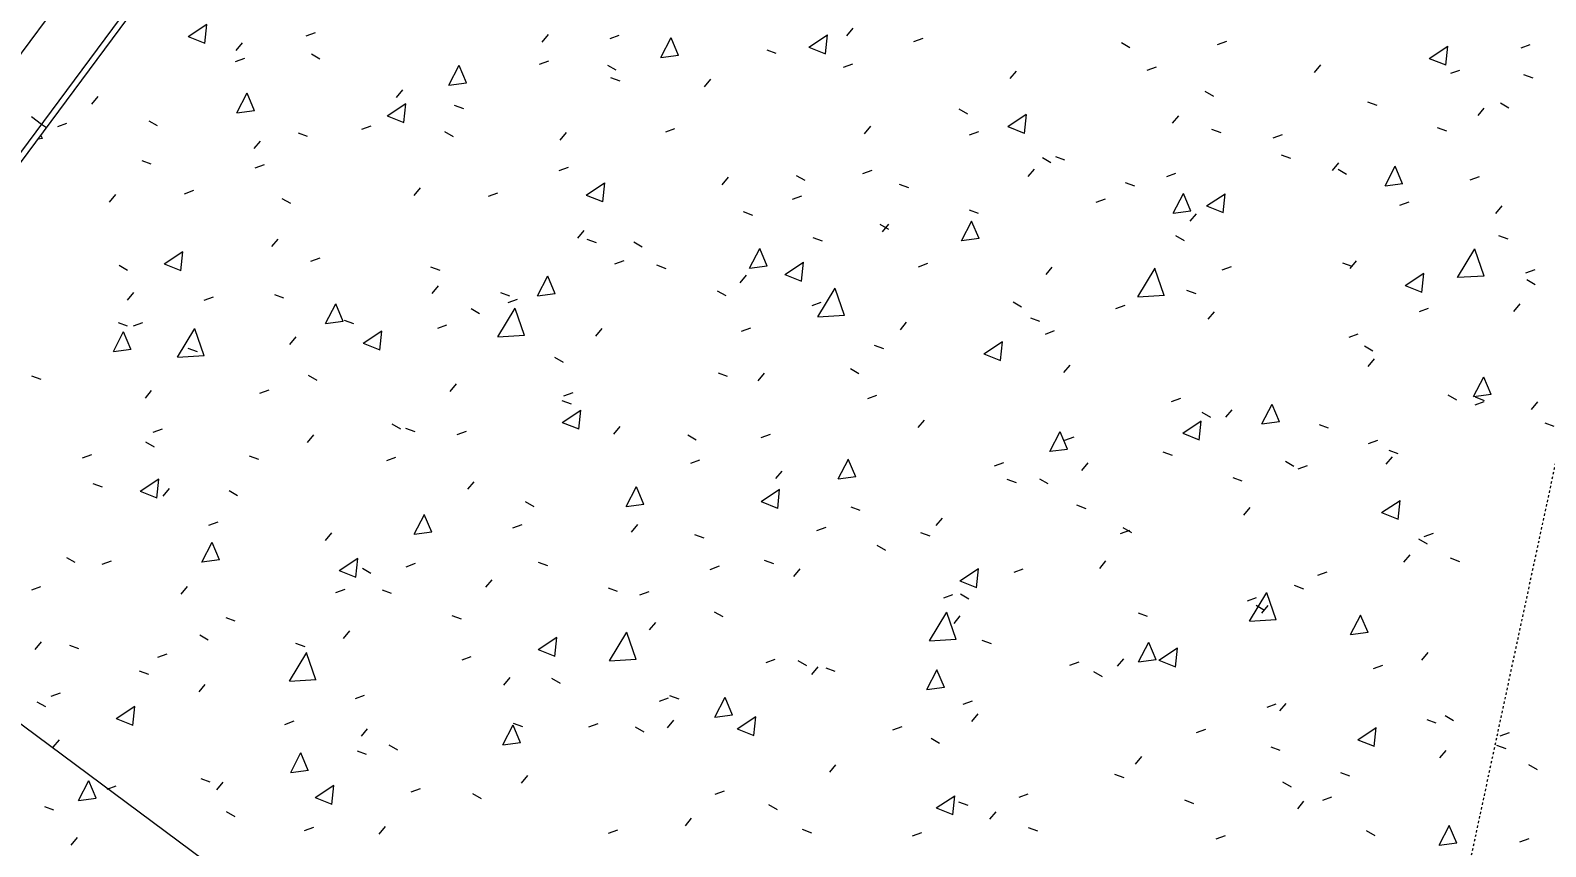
# Model space of a CAD drawing. Header units: centimetres. Extents: x -4512 to 25286, y -2765 to 13485.
# Drawn here: x 21357.7 to 21422.3, y 11009.3 to 11044.1 of the extents above; entities that cross this region are included whole.
import ezdxf

# ---------------------------------------------------------------- set-up
doc = ezdxf.new("R2010")
doc.units = ezdxf.units.CM
doc.linetypes.add('Grundgrenze', pattern=[0.9, 0.4, -0.1, 0.1, -0.1, 0.1, -0.1])
doc.linetypes.add('Verdeckt 0_5', pattern=[0.10584, 0.05292, -0.05292])
for name, color, linetype, lineweight in [('A-ANNO-DIMS', 7, 'Continuous', 5), ('A-ANNO-DIMS-50', 7, 'Continuous', 5), ('A-FLOR', 7, 'Continuous', 9), ('A-FLOR-PATT', 7, 'Continuous', 9), ('Q-SPCQ', 7, 'Continuous', 9)]:
    doc.layers.add(name, color=color, linetype=linetype, lineweight=lineweight)
doc.layers.add('A-DETL', color=251, linetype='Continuous', lineweight=9, true_color=0x4f4f4f)
doc.layers.add('C-PROP-LINE', color=96, linetype='Grundgrenze', lineweight=25, true_color=0x008000)
doc.styles.add('Arial Unicode MS_3', font='ARIALUNI.ttf', dxfattribs={"width": 0.8, "height": 9})
doc.dimstyles.new('M_1_100', dxfattribs={"dimscale": 30.48, "dimtxt": 9.052604, "dimasz": 0.098425, "dimexe": 0.246063, "dimexo": 0.0625, "dimgap": 0.032808, "dimtad": 1, "dimdec": 1, "dimrnd": 0.5, "dimdsep": 46, "dimtxsty": 'Arial Unicode MS_3', "dimblk1": 'OBLIQUE', "dimblk2": 'OBLIQUE', "dimsah": 1, "dimcen": 0.09, "dimazin": 0, "dimtfac": 1, "dimtdec": 4, "dimtix": 1, "dimtmove": 0, "dimatfit": 3, "dimfxl": 0.246063, "dimfxlon": 1, "dimtvp": 1, "dimtolj": 1, "dimtzin": 0, "dimlwd": 13, "dimlwe": 13, "dimarcsym": 2})

# ---------------------------------------------------------------- blocks, each defined once
blk = doc.blocks.new('HNP_M5_Solarpaneel_parametrisch ohne Füße - HNP_Solarpaneel_1134x1762-7903408-DD - FOK AF 300')
at = {"layer": 'Q-SPCQ', "lineweight": 5, "true_color": 0xe0e0e0}
h = blk.add_hatch(dxfattribs=at)
h.set_pattern_fill('FP_2', color=254, style=0, pattern_type=2)
h.set_pattern_definition([(180, (88.1, 113.27), (0, -0.3473), []), (270, (88.1, 113.27), (20, 1e-15), [])])
h.paths.add_polyline_path([(176.2, 113.4), (0, 113.4), (0.034, 113.14), (176.2, 113.14)])
h = blk.add_hatch(dxfattribs=at)
h.set_pattern_fill('FP_3', color=254, style=0, pattern_type=2)
h.set_pattern_definition([(0, (88.1, 56.44), (0, 1.97), []), (90, (88.1, 56.44), (-20, 1e-15), [])])
h.paths.add_polyline_path([(176.2, 113.14), (0, 113.14), (0, -0.26), (176.2, -0.26), (176.2, 112.602)])
h.paths.add_polyline_path([(175.654, 112.602), (175.654, 0.277), (0.546, 0.277), (0.592, 112.602), (175.124, 112.602)])
h.paths.add_polyline_path([(170.09, 106.753), (6.11, 106.753), (6.11, 5.387), (170.09, 5.387), (170.09, 102.111)])
at = {"layer": 'Q-SPCQ', "lineweight": 5}
for p, q in [((176.2, 113.4), (0, 113.4)), ((176.2, 113.4), (0, 113.4)), ((0, 113.14), (176.2, 113.14)), ((174.319, 110.65), (1.881, 110.65))]:
    blk.add_line(p, q, dxfattribs=at)
blk = doc.blocks.new('FP_53-DD - FOK AF 300')
at = {"layer": 'A-FLOR-PATT', "color": 8, "lineweight": 5, "true_color": 0x787878}
for p, q in [((34687.847, 11043.837), (34688.639, 11044.363)), ((34688.554, 11043.544), (34688.64, 11044.352)), ((34715.918, 11043.871), (34716.187, 11044.192)), ((34687.847, 11043.837), (34688.554, 11043.555)), ((34689.897, 11043.239), (34690.166, 11043.561)), ((34692.876, 11043.866), (34693.269, 11044.01)), ((34702.941, 11043.596), (34703.21, 11043.917)), ((34705.831, 11043.75), (34706.223, 11043.893)), ((34708, 11042.946), (34708.439, 11043.793)), ((34708.751, 11043.034), (34708.437, 11043.783)), ((34714.306, 11043.388), (34715.098, 11043.914)), ((34715.013, 11043.094), (34715.098, 11043.902)), ((34718.779, 11043.627), (34719.172, 11043.769)), ((34727.625, 11043.587), (34727.987, 11043.376)), ((34731.723, 11043.495), (34732.115, 11043.638)), ((34740.742, 11042.907), (34741.532, 11043.431)), ((34744.66, 11043.356), (34745.052, 11043.498)), ((34689.871, 11042.77), (34690.264, 11042.913)), ((34693.101, 11043.093), (34693.463, 11042.882)), ((34702.827, 11042.656), (34703.22, 11042.799)), ((34708, 11042.948), (34708.753, 11043.046)), ((34712.508, 11043.265), (34712.901, 11043.121)), ((34714.306, 11043.388), (34715.013, 11043.106)), ((34740.742, 11042.907), (34741.447, 11042.624)), ((34741.448, 11042.612), (34741.533, 11043.419)), ((34698.964, 11041.767), (34699.403, 11042.615)), ((34699.715, 11041.856), (34699.401, 11042.604)), ((34705.714, 11042.622), (34706.075, 11042.411)), ((34715.777, 11042.534), (34716.17, 11042.677)), ((34722.889, 11042.041), (34723.157, 11042.363)), ((34728.722, 11042.405), (34729.114, 11042.547)), ((34735.857, 11042.305), (34736.125, 11042.626)), ((34741.661, 11042.268), (34742.053, 11042.41)), ((34744.766, 11042.223), (34745.158, 11042.078)), ((34696.726, 11041.242), (34696.995, 11041.564)), ((34698.964, 11041.769), (34699.717, 11041.868)), ((34705.851, 11042.089), (34706.243, 11041.945)), ((34709.853, 11041.697), (34710.122, 11042.018)), ((34731.184, 11041.505), (34731.546, 11041.293)), ((34683.74, 11040.954), (34684.009, 11041.276)), ((34689.925, 11040.585), (34690.364, 11041.432)), ((34690.677, 11040.673), (34690.362, 11041.422)), ((34696.328, 11040.46), (34697.12, 11040.986)), ((34697.034, 11040.166), (34697.12, 11040.974)), ((34699.191, 11040.911), (34699.584, 11040.767)), ((34738.116, 11041.058), (34738.508, 11040.913)), ((34743.78, 11041.012), (34744.141, 11040.8)), ((34686.164, 11040.249), (34686.526, 11040.038)), ((34689.925, 11040.586), (34690.678, 11040.685)), ((34696.328, 11040.46), (34697.034, 11040.178)), ((34720.697, 11040.755), (34721.059, 11040.544)), ((34722.78, 11040.002), (34723.571, 11040.527)), ((34723.487, 11039.708), (34723.572, 11040.515)), ((34729.796, 11040.137), (34730.065, 11040.458)), ((34742.823, 11040.469), (34743.091, 11040.79)), ((34681.635, 11039.487), (34681.571, 11039.638)), ((34682.288, 11040.002), (34682.681, 11040.146)), ((34692.531, 11039.731), (34692.923, 11039.586)), ((34695.248, 11039.894), (34695.641, 11040.037)), ((34698.779, 11039.782), (34699.141, 11039.571)), ((34703.701, 11039.418), (34703.97, 11039.74)), ((34708.202, 11039.777), (34708.594, 11039.92)), ((34716.679, 11039.694), (34716.947, 11040.015)), ((34721.15, 11039.653), (34721.543, 11039.795)), ((34722.78, 11040.002), (34723.486, 11039.72)), ((34731.464, 11039.89), (34731.857, 11039.745)), ((34734.093, 11039.52), (34734.485, 11039.663)), ((34741.086, 11039.958), (34741.478, 11039.812)), ((34681.449, 11039.474), (34681.637, 11039.499)), ((34690.657, 11039.061), (34690.925, 11039.383)), ((34685.868, 11038.548), (34686.261, 11038.404)), ((34690.702, 11038.235), (34691.094, 11038.379)), ((34703.658, 11038.122), (34704.051, 11038.265)), ((34724.257, 11038.674), (34724.619, 11038.463)), ((34724.811, 11038.72), (34725.204, 11038.575)), ((34734.435, 11038.791), (34734.827, 11038.646)), ((34736.618, 11038.128), (34736.886, 11038.449)), ((34738.86, 11037.472), (34739.298, 11038.317)), ((34739.61, 11037.558), (34739.296, 11038.307)), ((34710.614, 11037.52), (34710.882, 11037.841)), ((34713.767, 11037.92), (34714.129, 11037.709)), ((34716.609, 11038.001), (34717.001, 11038.143)), ((34723.649, 11037.865), (34723.917, 11038.186)), ((34727.783, 11037.622), (34728.175, 11037.477)), ((34729.554, 11037.872), (34729.946, 11038.014)), ((34736.856, 11038.186), (34737.218, 11037.974)), ((34742.493, 11037.735), (34742.885, 11037.877)), ((34684.5, 11036.777), (34684.769, 11037.099)), ((34687.696, 11037.139), (34688.089, 11037.282)), ((34697.486, 11037.065), (34697.755, 11037.386)), ((34700.654, 11037.027), (34701.047, 11037.171)), ((34704.807, 11037.08), (34705.598, 11037.606)), ((34704.807, 11037.081), (34705.513, 11036.799)), ((34705.514, 11036.787), (34705.599, 11037.595)), ((34713.606, 11036.908), (34713.999, 11037.051)), ((34718.157, 11037.548), (34718.549, 11037.403)), ((34729.834, 11036.306), (34730.272, 11037.152)), ((34730.584, 11036.393), (34730.27, 11037.142)), ((34731.253, 11036.614), (34732.044, 11037.138)), ((34731.959, 11036.319), (34732.044, 11037.126)), ((34738.86, 11037.473), (34739.612, 11037.57)), ((34691.844, 11036.94), (34692.205, 11036.729)), ((34711.5, 11036.374), (34711.893, 11036.229)), ((34721.129, 11036.451), (34721.521, 11036.306)), ((34726.553, 11036.781), (34726.945, 11036.924)), ((34729.834, 11036.308), (34730.586, 11036.405)), ((34731.253, 11036.614), (34731.959, 11036.331)), ((34739.493, 11036.646), (34739.885, 11036.788)), ((34743.584, 11036.294), (34743.852, 11036.614)), ((34717.328, 11035.841), (34717.69, 11035.63)), ((34717.439, 11035.518), (34717.708, 11035.839)), ((34720.805, 11035.136), (34721.243, 11035.983)), ((34721.555, 11035.224), (34721.241, 11035.972)), ((34730.557, 11035.961), (34730.826, 11036.282)), ((34691.417, 11034.885), (34691.686, 11035.207)), ((34704.462, 11035.242), (34704.73, 11035.563)), ((34704.842, 11035.197), (34705.235, 11035.053)), ((34706.836, 11035.083), (34707.197, 11034.872)), ((34714.473, 11035.277), (34714.865, 11035.133)), ((34720.805, 11035.138), (34721.557, 11035.236)), ((34729.931, 11035.357), (34730.292, 11035.146)), ((34743.702, 11035.359), (34744.094, 11035.214)), ((34686.821, 11034.143), (34687.613, 11034.669)), ((34687.528, 11033.85), (34687.614, 11034.658)), ((34693.075, 11034.264), (34693.467, 11034.407)), ((34711.773, 11033.963), (34712.211, 11034.809)), ((34712.523, 11034.05), (34712.209, 11034.799)), ((34741.946, 11033.573), (34742.685, 11034.794)), ((34743.079, 11033.629), (34742.682, 11034.781)), ((34684.906, 11034.094), (34685.268, 11033.884)), ((34686.821, 11034.143), (34687.528, 11033.862)), ((34698.182, 11034.018), (34698.575, 11033.874)), ((34706.031, 11034.15), (34706.423, 11034.293)), ((34707.815, 11034.102), (34708.208, 11033.957)), ((34711.772, 11033.964), (34712.525, 11034.062)), ((34713.284, 11033.699), (34714.076, 11034.225)), ((34713.991, 11033.406), (34714.076, 11034.213)), ((34718.981, 11034.028), (34719.373, 11034.171)), ((34724.41, 11033.689), (34724.679, 11034.01)), ((34728.318, 11032.736), (34729.058, 11033.958)), ((34729.451, 11032.793), (34729.055, 11033.945)), ((34731.925, 11033.898), (34732.317, 11034.041)), ((34737.052, 11034.193), (34737.444, 11034.048)), ((34737.379, 11033.953), (34737.647, 11034.274)), ((34739.724, 11033.223), (34740.514, 11033.747)), ((34740.43, 11032.929), (34740.515, 11033.736)), ((34744.863, 11033.76), (34745.255, 11033.903)), ((34698.247, 11032.889), (34698.516, 11033.21)), ((34702.737, 11032.785), (34703.176, 11033.632)), ((34703.488, 11032.873), (34703.174, 11033.621)), ((34711.375, 11033.344), (34711.643, 11033.666)), ((34713.284, 11033.699), (34713.991, 11033.417)), ((34714.684, 11031.891), (34715.424, 11033.113)), ((34715.817, 11031.949), (34715.42, 11033.1)), ((34739.724, 11033.223), (34740.43, 11032.941)), ((34741.946, 11033.574), (34743.081, 11033.644)), ((34744.904, 11033.475), (34745.265, 11033.264)), ((34685.261, 11032.601), (34685.529, 11032.922)), ((34688.528, 11032.606), (34688.921, 11032.749)), ((34691.521, 11032.837), (34691.914, 11032.693)), ((34693.699, 11031.603), (34694.138, 11032.45)), ((34701.156, 11032.924), (34701.549, 11032.779)), ((34701.486, 11032.495), (34701.879, 11032.638)), ((34702.737, 11032.787), (34703.49, 11032.885)), ((34710.398, 11033.005), (34710.759, 11032.794)), ((34714.439, 11032.376), (34714.831, 11032.518)), ((34723.004, 11032.526), (34723.365, 11032.315)), ((34728.318, 11032.738), (34729.454, 11032.808)), ((34730.4, 11033.025), (34730.792, 11032.88)), ((34694.45, 11031.692), (34694.136, 11032.44)), ((34699.902, 11032.244), (34700.264, 11032.033)), ((34701.042, 11031.036), (34701.783, 11032.259)), ((34702.176, 11031.095), (34701.78, 11032.246)), ((34714.683, 11031.892), (34715.82, 11031.963)), ((34723.746, 11031.854), (34724.138, 11031.709)), ((34727.385, 11032.249), (34727.778, 11032.391)), ((34731.319, 11031.786), (34731.587, 11032.107)), ((34740.326, 11032.114), (34740.718, 11032.257)), ((34744.346, 11032.119), (34744.614, 11032.44)), ((34684.658, 11030.417), (34685.097, 11031.264)), ((34684.858, 11031.654), (34685.251, 11031.51)), ((34685.409, 11030.506), (34685.095, 11031.254)), ((34685.522, 11031.509), (34685.915, 11031.652)), ((34687.394, 11030.173), (34688.135, 11031.396)), ((34688.529, 11030.232), (34688.132, 11031.383)), ((34693.699, 11031.605), (34694.452, 11031.704)), ((34694.496, 11031.743), (34694.888, 11031.599)), ((34695.304, 11030.769), (34696.096, 11031.295)), ((34696.011, 11030.476), (34696.096, 11031.283)), ((34698.482, 11031.4), (34698.875, 11031.543)), ((34705.223, 11031.066), (34705.491, 11031.388)), ((34711.436, 11031.283), (34711.829, 11031.426)), ((34718.201, 11031.343), (34718.469, 11031.664)), ((34724.384, 11031.158), (34724.776, 11031.301)), ((34737.327, 11031.026), (34737.719, 11031.168)), ((34684.658, 11030.419), (34685.411, 11030.518)), ((34687.833, 11030.561), (34688.226, 11030.417)), ((34692.178, 11030.709), (34692.447, 11031.031)), ((34695.304, 11030.769), (34696.011, 11030.488)), ((34701.042, 11031.038), (34702.179, 11031.109)), ((34717.091, 11030.681), (34717.483, 11030.537)), ((34721.761, 11030.316), (34722.552, 11030.841)), ((34722.467, 11030.022), (34722.552, 11030.829)), ((34737.981, 11030.65), (34738.342, 11030.438)), ((34687.394, 11030.174), (34688.532, 11030.246)), ((34703.465, 11030.167), (34703.827, 11029.956)), ((34721.761, 11030.316), (34722.467, 11030.034)), ((34738.141, 11029.779), (34738.409, 11030.1)), ((34681.169, 11029.376), (34681.562, 11029.232)), ((34692.967, 11029.401), (34693.329, 11029.191)), ((34710.434, 11029.506), (34710.827, 11029.362)), ((34712.136, 11029.169), (34712.405, 11029.491)), ((34716.075, 11029.692), (34716.436, 11029.481)), ((34725.172, 11029.514), (34725.44, 11029.836)), ((34742.633, 11028.489), (34743.071, 11029.334)), ((34743.383, 11028.576), (34743.069, 11029.324)), ((34686.022, 11028.425), (34686.291, 11028.747)), ((34690.902, 11028.636), (34691.295, 11028.779)), ((34699.009, 11028.714), (34699.277, 11029.035)), ((34703.86, 11028.524), (34704.252, 11028.667)), ((34742.633, 11028.491), (34743.385, 11028.588)), ((34703.776, 11028.329), (34704.168, 11028.184)), ((34716.812, 11028.404), (34717.204, 11028.547)), ((34729.758, 11028.277), (34730.15, 11028.419)), ((34732.081, 11027.612), (34732.349, 11027.933)), ((34733.608, 11027.325), (34734.046, 11028.17)), ((34734.358, 11027.412), (34734.044, 11028.16)), ((34741.54, 11028.568), (34741.902, 11028.357)), ((34742.698, 11028.142), (34743.09, 11028.284)), ((34742.699, 11028.474), (34743.091, 11028.329)), ((34745.108, 11027.945), (34745.376, 11028.266)), ((34696.531, 11027.326), (34696.893, 11027.115)), ((34703.786, 11027.393), (34704.577, 11027.918)), ((34703.786, 11027.393), (34704.492, 11027.111)), ((34704.493, 11027.1), (34704.578, 11027.907)), ((34718.963, 11027.168), (34719.231, 11027.489)), ((34730.235, 11026.931), (34731.026, 11027.455)), ((34730.942, 11026.637), (34731.027, 11027.444)), ((34731.056, 11027.822), (34731.418, 11027.611)), ((34733.608, 11027.326), (34734.36, 11027.424)), ((34736.048, 11027.308), (34736.44, 11027.163)), ((34745.669, 11027.375), (34746.061, 11027.23)), ((34686.355, 11026.977), (34686.748, 11027.12)), ((34692.94, 11026.534), (34693.208, 11026.856)), ((34697.115, 11027.149), (34697.508, 11027.005)), ((34699.315, 11026.868), (34699.708, 11027.011)), ((34705.985, 11026.892), (34706.253, 11027.213)), ((34709.144, 11026.856), (34709.505, 11026.645)), ((34712.269, 11026.751), (34712.662, 11026.894)), ((34724.58, 11026.156), (34725.017, 11027.002)), ((34725.33, 11026.243), (34725.015, 11026.992)), ((34725.218, 11026.627), (34725.61, 11026.77)), ((34730.235, 11026.931), (34730.942, 11026.649)), ((34738.16, 11026.495), (34738.552, 11026.637)), ((34683.349, 11025.879), (34683.742, 11026.023)), ((34686.029, 11026.557), (34686.391, 11026.346)), ((34724.579, 11026.158), (34725.332, 11026.255)), ((34729.396, 11026.139), (34729.788, 11025.994)), ((34739.019, 11026.209), (34739.411, 11026.064)), ((34690.453, 11025.968), (34690.846, 11025.823)), ((34696.311, 11025.773), (34696.704, 11025.916)), ((34709.267, 11025.658), (34709.659, 11025.801)), ((34715.548, 11024.983), (34715.986, 11025.829)), ((34716.299, 11025.071), (34715.984, 11025.819)), ((34722.216, 11025.536), (34722.609, 11025.679)), ((34725.935, 11025.341), (34726.203, 11025.662)), ((34734.616, 11025.741), (34734.978, 11025.53)), ((34735.161, 11025.406), (34735.553, 11025.548)), ((34738.904, 11025.605), (34739.172, 11025.926)), ((34683.79, 11024.784), (34684.183, 11024.64)), ((34685.798, 11024.453), (34686.591, 11024.979)), ((34686.506, 11024.161), (34686.591, 11024.968)), ((34699.771, 11024.539), (34700.04, 11024.861)), ((34712.899, 11024.995), (34713.167, 11025.316)), ((34715.548, 11024.985), (34716.301, 11025.083)), ((34722.742, 11024.968), (34723.134, 11024.823)), ((34724.129, 11024.991), (34724.491, 11024.78)), ((34732.368, 11025.041), (34732.76, 11024.896)), ((34685.798, 11024.453), (34686.506, 11024.172)), ((34686.784, 11024.251), (34687.053, 11024.572)), ((34689.595, 11024.483), (34689.956, 11024.272)), ((34706.514, 11023.807), (34706.952, 11024.653)), ((34707.264, 11023.895), (34706.95, 11024.643)), ((34712.266, 11024.015), (34713.057, 11024.54)), ((34712.973, 11023.721), (34713.057, 11024.528)), ((34738.709, 11023.544), (34739.499, 11024.068)), ((34739.415, 11023.25), (34739.5, 11024.056)), ((34697.476, 11022.626), (34697.915, 11023.472)), ((34698.227, 11022.714), (34697.912, 11023.462)), ((34702.211, 11024.018), (34702.573, 11023.807)), ((34706.513, 11023.808), (34707.266, 11023.907)), ((34712.266, 11024.015), (34712.972, 11023.733)), ((34716.086, 11023.794), (34716.479, 11023.65)), ((34725.714, 11023.871), (34726.107, 11023.726)), ((34732.844, 11023.438), (34733.112, 11023.759)), ((34738.709, 11023.544), (34739.415, 11023.261)), ((34688.73, 11023.008), (34689.123, 11023.151)), ((34701.69, 11022.899), (34702.082, 11023.042)), ((34706.747, 11022.718), (34707.016, 11023.039)), ((34714.643, 11022.781), (34715.036, 11022.924)), ((34719.726, 11022.995), (34719.994, 11023.316)), ((34727.591, 11022.656), (34727.983, 11022.799)), ((34727.691, 11022.912), (34728.052, 11022.701)), ((34688.436, 11021.441), (34688.874, 11022.288)), ((34689.187, 11021.53), (34688.872, 11022.277)), ((34693.702, 11022.36), (34693.971, 11022.682)), ((34697.476, 11022.628), (34698.229, 11022.726)), ((34709.429, 11022.619), (34709.821, 11022.474)), ((34717.201, 11022.158), (34717.562, 11021.948)), ((34719.059, 11022.698), (34719.452, 11022.554)), ((34740.291, 11022.425), (34740.652, 11022.214)), ((34740.533, 11022.524), (34740.925, 11022.666)), ((34682.657, 11021.637), (34683.019, 11021.427)), ((34684.183, 11021.349), (34684.576, 11021.492)), ((34688.435, 11021.443), (34689.189, 11021.541)), ((34694.284, 11021.082), (34695.076, 11021.608)), ((34694.991, 11020.789), (34695.076, 11021.596)), ((34712.403, 11021.524), (34712.795, 11021.379)), ((34726.698, 11021.168), (34726.966, 11021.489)), ((34739.667, 11021.432), (34739.935, 11021.753)), ((34741.638, 11021.614), (34742.03, 11021.469)), ((34694.284, 11021.082), (34694.991, 11020.801)), ((34695.276, 11021.177), (34695.638, 11020.966)), ((34697.145, 11021.242), (34697.537, 11021.385)), ((34702.77, 11021.441), (34703.163, 11021.296)), ((34710.101, 11021.128), (34710.493, 11021.271)), ((34713.662, 11020.822), (34713.93, 11021.143)), ((34720.744, 11020.635), (34721.535, 11021.159)), ((34721.451, 11020.341), (34721.536, 11021.148)), ((34723.051, 11021.006), (34723.443, 11021.149)), ((34735.995, 11020.877), (34736.387, 11021.019)), ((34681.177, 11020.251), (34681.57, 11020.395)), ((34687.546, 11020.077), (34687.815, 11020.398)), ((34694.14, 11020.147), (34694.533, 11020.29)), ((34696.109, 11020.261), (34696.502, 11020.116)), ((34700.534, 11020.366), (34700.802, 11020.687)), ((34705.744, 11020.347), (34706.137, 11020.202)), ((34707.098, 11020.035), (34707.49, 11020.178)), ((34720.744, 11020.635), (34721.451, 11020.353)), ((34734.987, 11020.447), (34735.379, 11020.302)), ((34720.049, 11019.915), (34720.442, 11020.058)), ((34720.763, 11020.081), (34721.125, 11019.87)), ((34732.995, 11019.787), (34733.387, 11019.93)), ((34733.081, 11018.923), (34733.82, 11020.143)), ((34733.367, 11019.598), (34733.728, 11019.387)), ((34733.608, 11019.266), (34733.876, 11019.587)), ((34734.214, 11018.979), (34733.816, 11020.13)), ((34689.447, 11019.078), (34689.84, 11018.934)), ((34699.084, 11019.167), (34699.477, 11019.023)), ((34710.27, 11019.323), (34710.632, 11019.112)), ((34719.447, 11018.078), (34720.186, 11019.299)), ((34720.58, 11018.136), (34720.183, 11019.286)), ((34720.489, 11018.822), (34720.757, 11019.143)), ((34728.334, 11019.277), (34728.726, 11019.132)), ((34733.081, 11018.924), (34734.216, 11018.994)), ((34737.385, 11018.348), (34737.822, 11019.193)), ((34738.135, 11018.434), (34737.82, 11019.182)), ((34688.34, 11018.334), (34688.702, 11018.123)), ((34694.465, 11018.187), (34694.734, 11018.509)), ((34702.767, 11017.709), (34703.559, 11018.235)), ((34705.806, 11017.224), (34706.546, 11018.446)), ((34706.94, 11017.283), (34706.543, 11018.433)), ((34707.511, 11018.545), (34707.779, 11018.866)), ((34737.385, 11018.349), (34738.137, 11018.446)), ((34681.328, 11017.718), (34681.597, 11018.04)), ((34682.783, 11017.894), (34683.176, 11017.75)), ((34692.423, 11017.986), (34692.816, 11017.842)), ((34702.767, 11017.709), (34703.474, 11017.428)), ((34703.475, 11017.416), (34703.559, 11018.223)), ((34719.447, 11018.079), (34720.583, 11018.15)), ((34721.68, 11018.105), (34722.072, 11017.961)), ((34728.357, 11017.18), (34728.795, 11018.025)), ((34729.108, 11017.267), (34728.793, 11018.015)), ((34729.221, 11017.252), (34730.012, 11017.777)), ((34729.928, 11016.959), (34730.012, 11017.765)), ((34686.559, 11017.381), (34686.952, 11017.525)), ((34692.159, 11016.362), (34692.899, 11017.584)), ((34693.293, 11016.421), (34692.896, 11017.571)), ((34699.52, 11017.274), (34699.913, 11017.417)), ((34705.806, 11017.226), (34706.943, 11017.297)), ((34712.476, 11017.16), (34712.868, 11017.302)), ((34713.834, 11017.247), (34714.195, 11017.036)), ((34714.425, 11016.65), (34714.694, 11016.971)), ((34725.425, 11017.037), (34725.818, 11017.18)), ((34727.462, 11016.996), (34727.73, 11017.317)), ((34728.357, 11017.182), (34729.109, 11017.279)), ((34729.221, 11017.253), (34729.928, 11016.971)), ((34738.369, 11016.907), (34738.761, 11017.049)), ((34740.431, 11017.261), (34740.699, 11017.581)), ((34685.759, 11016.802), (34686.152, 11016.658)), ((34692.159, 11016.363), (34693.296, 11016.435)), ((34701.297, 11016.193), (34701.566, 11016.515)), ((34703.338, 11016.485), (34703.7, 11016.275)), ((34715.023, 11016.931), (34715.416, 11016.787)), ((34719.327, 11016.008), (34719.764, 11016.854)), ((34720.077, 11016.096), (34719.762, 11016.844)), ((34726.441, 11016.769), (34726.802, 11016.558)), ((34682.011, 11015.721), (34682.404, 11015.865)), ((34688.31, 11015.904), (34688.578, 11016.226)), ((34694.975, 11015.618), (34695.368, 11015.761)), ((34708.366, 11015.755), (34708.758, 11015.611)), ((34710.293, 11014.832), (34710.731, 11015.678)), ((34711.044, 11014.92), (34710.729, 11015.668)), ((34719.326, 11016.01), (34720.079, 11016.108)), ((34681.402, 11015.488), (34681.764, 11015.278)), ((34684.779, 11014.767), (34685.571, 11015.294)), ((34685.486, 11014.475), (34685.571, 11015.282)), ((34707.933, 11015.506), (34708.325, 11015.649)), ((34720.885, 11015.386), (34721.277, 11015.529)), ((34733.831, 11015.259), (34734.223, 11015.401)), ((34734.372, 11015.095), (34734.64, 11015.415)), ((34684.779, 11014.767), (34685.486, 11014.487)), ((34691.97, 11014.522), (34692.363, 11014.665)), ((34701.256, 11013.653), (34701.694, 11014.499)), ((34702.007, 11013.741), (34701.692, 11014.488)), ((34701.706, 11014.576), (34702.099, 11014.432)), ((34704.929, 11014.412), (34705.322, 11014.555)), ((34706.902, 11014.41), (34707.264, 11014.2)), ((34708.275, 11014.373), (34708.543, 11014.694)), ((34710.292, 11014.834), (34711.045, 11014.932)), ((34711.25, 11014.334), (34712.041, 11014.859)), ((34711.957, 11014.041), (34712.041, 11014.848)), ((34717.883, 11014.295), (34718.275, 11014.437)), ((34721.253, 11014.65), (34721.521, 11014.971)), ((34737.697, 11013.868), (34738.487, 11014.392)), ((34738.403, 11013.575), (34738.488, 11014.381)), ((34740.638, 11014.733), (34741.03, 11014.588)), ((34741.42, 11014.895), (34741.781, 11014.684)), ((34682.092, 11013.546), (34682.36, 11013.868)), ((34695.229, 11014.015), (34695.497, 11014.336)), ((34701.256, 11013.654), (34702.009, 11013.753)), ((34711.25, 11014.334), (34711.957, 11014.053)), ((34719.513, 11013.937), (34719.875, 11013.726)), ((34730.831, 11014.169), (34731.223, 11014.312)), ((34737.697, 11013.868), (34738.403, 11013.586)), ((34743.772, 11014.036), (34744.164, 11014.178)), ((34692.216, 11012.469), (34692.655, 11013.315)), ((34692.968, 11012.557), (34692.652, 11013.305)), ((34695.045, 11013.396), (34695.438, 11013.252)), ((34696.404, 11013.645), (34696.766, 11013.435)), ((34728.226, 11012.824), (34728.494, 11013.145)), ((34733.986, 11013.565), (34734.379, 11013.421)), ((34741.196, 11013.09), (34741.464, 11013.41)), ((34743.61, 11013.635), (34744.002, 11013.49)), ((34692.216, 11012.47), (34692.969, 11012.569)), ((34715.19, 11012.478), (34715.458, 11012.799)), ((34736.959, 11012.468), (34737.351, 11012.323)), ((34744.981, 11012.816), (34745.342, 11012.604)), ((34683.173, 11011.281), (34683.612, 11012.127)), ((34683.925, 11011.37), (34683.61, 11012.117)), ((34684.388, 11011.756), (34684.781, 11011.899)), ((34688.382, 11012.213), (34688.775, 11012.069)), ((34689.074, 11011.732), (34689.342, 11012.054)), ((34693.266, 11011.399), (34694.058, 11011.925)), ((34693.974, 11011.107), (34694.058, 11011.914)), ((34697.351, 11011.651), (34697.744, 11011.794)), ((34702.061, 11012.022), (34702.33, 11012.343)), ((34727.333, 11012.395), (34727.726, 11012.251)), ((34734.496, 11012.069), (34734.858, 11011.858)), ((34683.173, 11011.282), (34683.927, 11011.382)), ((34693.266, 11011.399), (34693.974, 11011.119)), ((34699.969, 11011.572), (34700.331, 11011.361)), ((34710.309, 11011.539), (34710.701, 11011.682)), ((34719.731, 11010.957), (34720.522, 11011.482)), ((34720.438, 11010.664), (34720.522, 11011.47)), ((34720.678, 11011.223), (34721.071, 11011.078)), ((34723.26, 11011.419), (34723.652, 11011.561)), ((34730.306, 11011.299), (34730.698, 11011.154)), ((34735.137, 11010.924), (34735.405, 11011.245)), ((34736.206, 11011.29), (34736.598, 11011.433)), ((34681.718, 11011.027), (34682.111, 11010.884)), ((34689.468, 11010.802), (34689.83, 11010.592)), ((34709.039, 11010.202), (34709.307, 11010.523)), ((34712.583, 11011.103), (34712.945, 11010.892)), ((34719.731, 11010.957), (34720.437, 11010.676)), ((34722.018, 11010.48), (34722.286, 11010.8)), ((34692.806, 11009.994), (34693.199, 11010.137)), ((34695.993, 11009.843), (34696.262, 11010.165)), ((34705.765, 11009.885), (34706.158, 11010.027)), ((34714.022, 11010.048), (34714.414, 11009.904)), ((34718.719, 11009.767), (34719.111, 11009.91)), ((34723.652, 11010.128), (34724.044, 11009.983)), ((34738.058, 11009.991), (34738.42, 11009.78)), ((34741.165, 11009.375), (34741.602, 11010.219)), ((34741.915, 11009.461), (34741.6, 11010.209)), ((34682.856, 11009.374), (34683.125, 11009.696)), ((34731.667, 11009.642), (34732.059, 11009.785)), ((34741.165, 11009.376), (34741.917, 11009.473)), ((34744.609, 11009.51), (34745.001, 11009.652))]:
    blk.add_line(p, q, dxfattribs=at)
blk = doc.blocks.new('Family - ___-3356438-DD - FOK AF 300')
at = {"layer": 'C-PROP-LINE', "color": 1, "true_color": 0xff0000}
blk.add_arc((31751.085, 12946.577), 4399.161, 307.081801, 334.045003, dxfattribs=at)
blk = doc.blocks.new('Family - ___-4252337-DD - FOK AF 300')
at = {"layer": 'C-PROP-LINE', "color": 5, "lineweight": 35, "true_color": 0x0000ff}
blk.add_arc((31751.085, 12946.577), 4399.161, 307.081801, 334.045003, dxfattribs=at)
blk = doc.blocks.new('DIMBLOCK27-DD - FOK AF 300')
at = {"layer": 'A-ANNO-DIMS-50', "lineweight": 13}
for p, q in [((23387.219, 12863.386), (23381.196, 12867.855)), ((23387.219, 12863.386), (23386.908, 12865.485)), ((21152.443, 9850.934), (23387.219, 12863.386)), ((23387.219, 12863.386), (23387.53, 12861.288)), ((23387.219, 12863.386), (23393.243, 12858.918)), ((21152.443, 9850.934), (21146.419, 9855.402)), ((21152.443, 9850.934), (21152.132, 9853.032)), ((21152.443, 9850.934), (21152.754, 9848.835)), ((21152.443, 9850.934), (21158.466, 9846.465))]:
    blk.add_line(p, q, dxfattribs=at)
at = {"layer": 'A-ANNO-DIMS-50', "color": 0, "lineweight": 13, "insert": (22252.254, 11354.753), "char_height": 9, "width": 29.77301, "attachment_point": 1, "rotation": 53.43027, "line_spacing_factor": 1.117605, "style": 'Arial Unicode MS_3'}
blk.add_mtext('3.751', dxfattribs=at)
blk = doc.blocks.new('_Oblique')
at = {"color": 0, "linetype": 'ByBlock', "lineweight": -2}
blk.add_line((-0.5, -0.5), (0.5, 0.5), dxfattribs=at)
blk = doc.blocks.new('DIMBLOCK54-DD - FOK AF 300')
at = {"layer": 'A-ANNO-DIMS-50', "lineweight": 13}
for p, q in [((20425.353, 11705.913), (20429.821, 11711.937)), ((20425.353, 11705.913), (20427.451, 11706.224)), ((20425.353, 11705.913), (20420.884, 11699.89)), ((20425.353, 11705.913), (20423.254, 11705.602)), ((21496.731, 10911.115), (20425.353, 11705.913)), ((21496.731, 10911.115), (21501.2, 10917.139)), ((21496.731, 10911.115), (21492.263, 10905.092)), ((21496.731, 10911.115), (21494.633, 10910.804)), ((21496.731, 10911.115), (21498.83, 10911.426))]:
    blk.add_line(p, q, dxfattribs=at)
at = {"layer": 'A-ANNO-DIMS-50', "color": 0, "lineweight": 13, "insert": (20958.635, 11326.091), "char_height": 9, "width": 29.77301, "attachment_point": 1, "rotation": 323.43027, "line_spacing_factor": 1.117605, "style": 'Arial Unicode MS_3'}
blk.add_mtext('1.334', dxfattribs=at)

msp = doc.modelspace()

# ---------------------------------------------------------------- linework, layer by layer
at = {"layer": 'A-DETL', "color": 7, "linetype": 'Verdeckt 0_5', "lineweight": 5}
msp.add_line((21516.394, 11462.125), (21360.595, 10735.999), dxfattribs=at)

# ---------------------------------------------------------------- block references
at = {"layer": 'A-FLOR', "color": 254, "lineweight": 5, "true_color": 0xcfcfcf}
msp.add_blockref('FP_53-DD - FOK AF 300', (-13323.377, 0), dxfattribs=at)
at = {"layer": 'C-PROP-LINE', "color": 5, "lineweight": 35, "true_color": 0x0000ff}
msp.add_blockref('Family - ___-4252337-DD - FOK AF 300', (-13323.377, 0), dxfattribs=at)
at = {"layer": 'C-PROP-LINE', "color": 1, "true_color": 0xff0000}
msp.add_blockref('Family - ___-3356438-DD - FOK AF 300', (-13323.377, 0), dxfattribs=at)
at = {"layer": 'Q-SPCQ', "rotation": 233.4302660668834}
msp.add_blockref('HNP_M5_Solarpaneel_parametrisch ohne Füße - HNP_Solarpaneel_1134x1762-7903408-DD - FOK AF 300', (21274.816, 11117.577), dxfattribs=at)

# ---------------------------------------------------------------- dimensions: what is measured, and where the dimension line sits
at = {"layer": 'A-ANNO-DIMS', "lineweight": 13}
for base, p1, p2, angle, override, picture, middle in [((23387.219, 12863.386), (21146.419, 9855.402), (23381.196, 12867.855), 53.43027, {"dimpost": '<>', "dimfxl": 3750.879752}, 'DIMBLOCK27-DD - FOK AF 300', (22265.335, 11360.496)), ((20425.353, 11705.913), (21492.263, 10905.092), (20420.884, 11699.89), 323.43027, {"dimpost": '<>', "dimfxl": 1334}, 'DIMBLOCK54-DD - FOK AF 300', (20964.378, 11313.01))]:
    dim = msp.add_linear_dim(base=base, p1=p1, p2=p2, angle=angle, dimstyle='M_1_100', override=override, dxfattribs=at)
    dim.commit()
    dim.dimension.update_dxf_attribs({"geometry": picture, "text_midpoint": middle})

doc.saveas('drawing.dxf')
